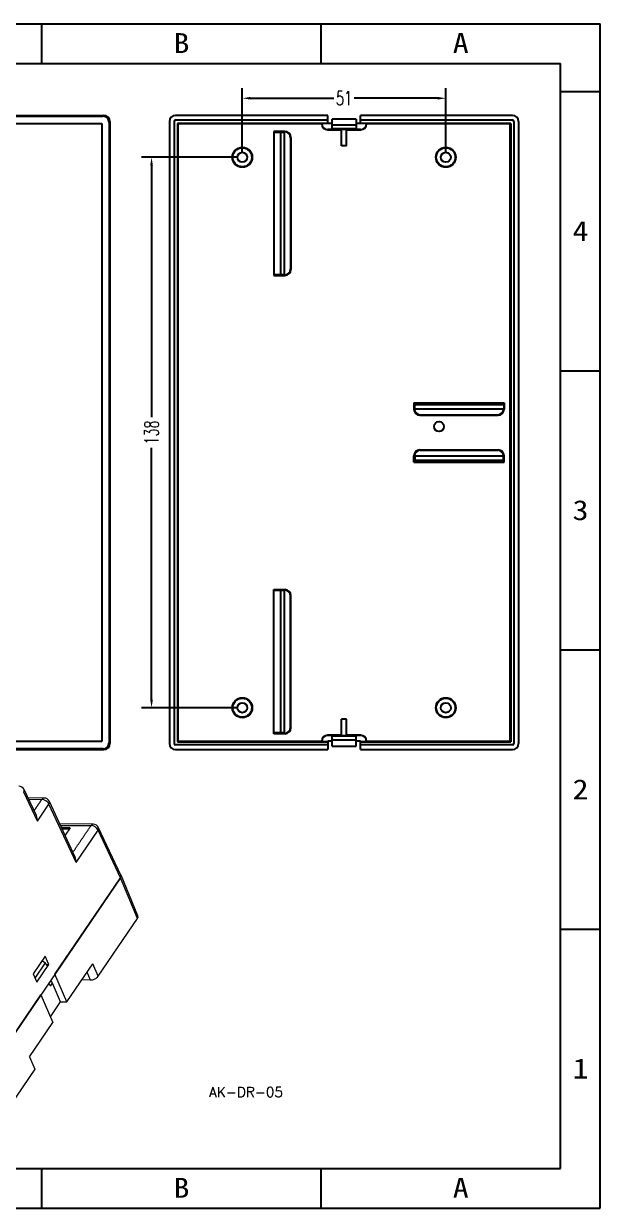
# Model space of a CAD drawing. Header units: millimetres. Extents: x -20216 to -19796, y 14357 to 14654.
# Drawn here: x -19940.4 to -19795.9, y 14357.2 to 14654.2 of the extents above; entities that cross this region are included whole.
import ezdxf
from ezdxf.enums import TextEntityAlignment as Align

# ---------------------------------------------------------------- set-up
doc = ezdxf.new("R2010")
doc.units = ezdxf.units.MM
doc.layers.add('10', color=7, linetype='Continuous', true_color=0xffffff)
for name, color, linetype in [('2', 7, 'Continuous'), ('3', 7, 'Continuous'), ('dim', 3, 'Continuous')]:
    doc.layers.add(name, color=color, linetype=linetype)
doc.styles.add('romans', font='romans.shx', dxfattribs={"width": 0.67, "bigfont": 'fangsong.shx'})
doc.styles.get("Standard").update_dxf_attribs({"font": 'txt', "bigfont": 'gbcbig.shx'})
doc.styles.add('TEXTSTYLE_0', font='txt', dxfattribs={"width": 0.8})
doc.dimstyles.new('MSTD', dxfattribs={"dimtxt": 3.5, "dimasz": 2, "dimexe": 2.5, "dimexo": 1.5, "dimgap": 1, "dimtad": 0, "dimdsep": 46, "dimtxsty": 'romans', "dimcen": 0, "dimclrd": 5, "dimclre": 5, "dimclrt": 3, "dimadec": 1, "dimazin": 0, "dimtfac": 0.5, "dimtmove": 0, "dimatfit": 3, "dimfxl": 1, "dimarcsym": 0})

# ---------------------------------------------------------------- blocks, each defined once
blk = doc.blocks.new('SUN_6HWZ35TKXU86YGHH1AY77V3D6FJ')
at = {"color": 7, "linetype": 'Continuous'}
for p, q in [((-420, 297), (0, 297)), ((-140, 287), (-140, 297)), ((-70, 287), (-70, 297)), ((0, 0), (0, 297)), ((-410, 287), (-10, 287)), ((-10, 10), (-10, 287)), ((-10, 280), (0, 280)), ((-10, 210), (0, 210)), ((-10, 140), (0, 140)), ((-10, 70), (0, 70)), ((-410, 10), (-10, 10)), ((-140, 0), (-140, 10)), ((-70, 0), (-70, 10)), ((-420, 0), (0, 0))]:
    blk.add_line(p, q, dxfattribs=at)
at = {"color": 2, "linetype": 'Continuous', "style": 'TEXTSTYLE_0'}
for s, width, p, p2 in [('B', 1.2, (-106.98, 289.63), (-102.98, 289.63)), ('A', 1.2, (-36.98, 289.63), (-32.98, 289.63)), ('4', 1.2, (-6.95, 242.54), (-2.95, 242.54)), ('3', 1.2, (-6.95, 172.54), (-2.95, 172.54)), ('2', 1.2, (-6.95, 102.54), (-2.95, 102.54)), ('1', 2.4, (-6.95, 32.54), (-2.95, 32.54)), ('B', 1.2, (-106.98, 2.63), (-102.98, 2.63)), ('A', 1.2, (-36.98, 2.63), (-32.98, 2.63))]:
    blk.add_text(s, height=5, dxfattribs=dict(at, width=width)).set_placement(p, p2, align=Align.FIT)
blk = doc.blocks.new('*D40')
at = {"layer": 'Defpoints', "color": 0, "transparency": 16777216}
for p in [(-19834.61, 14635.46), (-19885.61, 14620.65), (-19834.61, 14620.65)]:
    blk.add_point(p, dxfattribs=at)
at = {"layer": 'dim', "color": 5, "lineweight": -2, "transparency": 16777216}
for p, q in [((-19885.61, 14622.15), (-19885.61, 14637.96)), ((-19834.61, 14622.15), (-19834.61, 14637.96)), ((-19883.61, 14635.46), (-19862.67, 14635.46)), ((-19836.61, 14635.46), (-19857.55, 14635.46))]:
    blk.add_line(p, q, dxfattribs=at)
at = {"layer": 'dim', "color": 5, "transparency": 16777216}
for points in [[(-19883.61, 14635.79), (-19883.61, 14635.13), (-19885.61, 14635.46)], [(-19836.61, 14635.79), (-19836.61, 14635.13), (-19834.61, 14635.46)]]:
    blk.add_solid(points, dxfattribs=at)
at = {"layer": 'dim', "color": 3, "transparency": 16777216, "insert": (-19860.11, 14635.46), "char_height": 3.5, "attachment_point": 5, "style": 'romans'}
blk.add_mtext('51', dxfattribs=at)
blk = doc.blocks.new('*D41')
at = {"layer": 'Defpoints', "color": 0, "transparency": 16777216}
for p in [(-19885.61, 14620.65), (-19908.36, 14482.65), (-19885.61, 14482.65)]:
    blk.add_point(p, dxfattribs=at)
at = {"layer": 'dim', "color": 5, "lineweight": -2, "transparency": 16777216}
for p, q in [((-19887.11, 14620.65), (-19910.86, 14620.65)), ((-19908.36, 14618.65), (-19908.36, 14555.5)), ((-19908.36, 14484.65), (-19908.36, 14547.81)), ((-19887.11, 14482.65), (-19910.86, 14482.65))]:
    blk.add_line(p, q, dxfattribs=at)
at = {"layer": 'dim', "color": 5, "transparency": 16777216}
for points in [[(-19908.69, 14618.65), (-19908.03, 14618.65), (-19908.36, 14620.65)], [(-19908.69, 14484.65), (-19908.03, 14484.65), (-19908.36, 14482.65)]]:
    blk.add_solid(points, dxfattribs=at)
at = {"layer": 'dim', "color": 3, "transparency": 16777216, "insert": (-19908.36, 14551.65), "char_height": 3.5, "attachment_point": 5, "rotation": 90, "style": 'romans'}
blk.add_mtext('138', dxfattribs=at)

msp = doc.modelspace()

# ---------------------------------------------------------------- linework, layer by layer
at = {"layer": '10', "color": 7, "linetype": 'Continuous', "lineweight": 18}
for p, q in [((-19936.99, 14454.25), (-19940.412, 14461.498)), ((-19937.23, 14455.632), (-19940.302, 14462.138)), ((-19935.322, 14460.015), (-19939.316, 14460.046)), ((-19939.153, 14459.702), (-19935.853, 14459.676)), ((-19936.99, 14454.25), (-19934.088, 14458.516)), ((-19927.28, 14443.838), (-19934.088, 14458.516)), ((-19927.513, 14445.22), (-19933.973, 14459.146)), ((-19923.001, 14453.441), (-19931.357, 14453.506)), ((-19931.199, 14453.162), (-19923.531, 14453.102)), ((-19928.801, 14452.521), (-19930.909, 14452.537)), ((-19930.801, 14452.305), (-19928.958, 14452.291)), ((-19928.801, 14452.521), (-19930.049, 14450.686)), ((-19916.027, 14440.659), (-19921.657, 14452.581)), ((-19927.28, 14443.838), (-19921.767, 14451.941)), ((-19916.143, 14440.029), (-19921.767, 14451.941)), ((-19911.782, 14430.454), (-19916.019, 14440.641)), ((-19916.143, 14440.029), (-19952.543, 14386.525)), ((-19932.577, 14415.873), (-19916.143, 14440.029)), ((-19911.905, 14429.843), (-19916.143, 14440.029)), ((-19921.786, 14415.318), (-19911.905, 14429.843)), ((-19935.057, 14420.37), (-19938.072, 14415.937)), ((-19934.105, 14418.28), (-19935.057, 14420.37)), ((-19937.541, 14414.865), (-19934.956, 14418.665)), ((-19937.12, 14413.847), (-19934.105, 14418.28)), ((-19935.825, 14419.24), (-19934.956, 14418.665)), ((-19934.637, 14417.949), (-19934.956, 14418.665)), ((-19934.787, 14418.285), (-19934.105, 14418.28)), ((-19929.583, 14408.909), (-19923.117, 14418.414)), ((-19921.786, 14415.318), (-19923.117, 14418.414)), ((-19938.072, 14415.937), (-19937.12, 14413.847)), ((-19933.718, 14412.852), (-19934.08, 14413.663)), ((-19933.718, 14412.852), (-19933.233, 14413.564)), ((-19933.595, 14414.376), (-19933.246, 14413.564)), ((-19931.161, 14408.921), (-19933.233, 14413.564)), ((-19929.583, 14408.909), (-19932.577, 14415.873)), ((-19923.683, 14414.378), (-19925.851, 14414.395)), ((-19923.683, 14414.378), (-19924.527, 14416.341)), ((-19952.543, 14386.525), (-19936.109, 14410.681)), ((-19936.109, 14410.681), (-19933.116, 14403.717)), ((-19933.73, 14405.145), (-19931.161, 14408.921)), ((-19931.161, 14408.921), (-19929.583, 14408.909)), ((-19938.936, 14395.161), (-19933.116, 14403.717)), ((-19938.936, 14395.161), (-19937.605, 14392.066)), ((-19937.605, 14392.066), (-19948.133, 14376.592))]:
    msp.add_line(p, q, dxfattribs=at)
for points in [[(-19937.794, 14456.826), (-19937.755, 14456.883), (-19937.716, 14456.94), (-19937.678, 14456.997), (-19937.639, 14457.054), (-19937.6, 14457.111), (-19937.561, 14457.168), (-19937.522, 14457.225), (-19937.483, 14457.282), (-19937.445, 14457.339), (-19937.406, 14457.396), (-19937.367, 14457.453), (-19937.328, 14457.51), (-19937.289, 14457.567), (-19937.251, 14457.624), (-19937.212, 14457.681), (-19937.173, 14457.738), (-19937.134, 14457.795), (-19937.095, 14457.852), (-19937.056, 14457.909), (-19937.018, 14457.966), (-19936.979, 14458.023), (-19936.94, 14458.08), (-19936.901, 14458.137), (-19936.862, 14458.194), (-19936.824, 14458.251), (-19936.785, 14458.308), (-19936.746, 14458.365), (-19936.707, 14458.422), (-19936.668, 14458.479), (-19936.63, 14458.536), (-19936.591, 14458.593), (-19936.552, 14458.65), (-19936.513, 14458.707), (-19936.474, 14458.764), (-19936.435, 14458.821), (-19936.397, 14458.878), (-19936.358, 14458.935), (-19936.319, 14458.992), (-19936.28, 14459.049), (-19936.241, 14459.106), (-19936.203, 14459.163), (-19936.164, 14459.22), (-19936.125, 14459.277), (-19936.086, 14459.334), (-19936.047, 14459.391), (-19936.008, 14459.448), (-19935.97, 14459.505), (-19935.931, 14459.562), (-19935.892, 14459.619), (-19935.853, 14459.676)], [(-19928.074, 14446.429), (-19927.983, 14446.562), (-19927.892, 14446.696), (-19927.802, 14446.829), (-19927.711, 14446.963), (-19927.62, 14447.096), (-19927.529, 14447.229), (-19927.438, 14447.363), (-19927.347, 14447.496), (-19927.257, 14447.63), (-19927.166, 14447.763), (-19927.075, 14447.897), (-19926.984, 14448.03), (-19926.893, 14448.164), (-19926.802, 14448.297), (-19926.712, 14448.431), (-19926.621, 14448.564), (-19926.53, 14448.698), (-19926.439, 14448.831), (-19926.348, 14448.965), (-19926.257, 14449.098), (-19926.167, 14449.231), (-19926.076, 14449.365), (-19925.985, 14449.498), (-19925.894, 14449.632), (-19925.803, 14449.765), (-19925.712, 14449.899), (-19925.622, 14450.032), (-19925.531, 14450.166), (-19925.44, 14450.299), (-19925.349, 14450.433), (-19925.258, 14450.566), (-19925.167, 14450.7), (-19925.076, 14450.833), (-19924.986, 14450.966), (-19924.895, 14451.1), (-19924.804, 14451.233), (-19924.713, 14451.367), (-19924.622, 14451.5), (-19924.531, 14451.634), (-19924.441, 14451.767), (-19924.35, 14451.901), (-19924.259, 14452.034), (-19924.168, 14452.168), (-19924.077, 14452.301), (-19923.986, 14452.435), (-19923.896, 14452.568), (-19923.805, 14452.701), (-19923.714, 14452.835), (-19923.623, 14452.968), (-19923.532, 14453.102)]]:
    msp.add_lwpolyline(points, dxfattribs=at)
for centre, start in [((-19941.658, 14461.497), 25.2737), ((-19935.334, 14458.515), 24.88414), ((-19923.013, 14451.941), 25.2737)]:
    msp.add_arc(centre, 1.5, start, 89.55301, dxfattribs=at)
for centre, major_axis, ratio, start_param, end_param in [((-19941.658, 14461.497), (-1.356, -0.64), 0.5370289, 2.4207956, 3.1415989), ((-19935.334, 14458.515), (-1.24, 0.844), 0.6430281, 3.9554799, 5.5185017), ((-19935.334, 14458.515), (0.012, 1.5), 0.552128, 6.2831627, 6.9730408), ((-19935.334, 14458.515), (-1.361, -0.631), 0.5314782, 2.424428, 3.1416095), ((-19938.236, 14454.249), (-0.164, -2.092), 0.592588, 1.6173414, 2.3381513), ((-19923.013, 14451.941), (0.012, 1.5), 0.552128, 6.283171, 6.9731956), ((-19923.013, 14451.941), (-1.24, 0.844), 0.6430281, 3.9554799, 5.5175496), ((-19923.013, 14451.941), (-1.356, -0.64), 0.5370289, 2.4207956, 3.1415989), ((-19928.526, 14443.838), (-0.172, -2.1), 0.5900621, 1.6191576, 2.3363362), ((-19917.394, 14440.039), (-1.37, -0.612), 0.5306547, 2.4320603, 3.1528628), ((-19917.394, 14440.039), (-1.37, -0.612), 0.5306013, 2.4321918, 3.1280229), ((-19913.156, 14429.852), (-1.37, -0.612), 0.5306013, 2.4321918, 3.1280229), ((-19933.24, 14413.564), (-1.37, -0.611), 0.5307159, 4.709208, 4.8096945), ((-19923.037, 14415.328), (-1.37, -0.611), 0.5307159, 0.8614134, 2.4322098)]:
    msp.add_ellipse(centre, major_axis=major_axis, ratio=ratio, start_param=start_param, end_param=end_param, dxfattribs=at)
at = {"layer": '2', "color": 7, "linetype": 'Continuous'}
for p, q in [((-19958.447, 14631.154), (-19920.296, 14631.154)), ((-19943.435, 14630.954), (-19920.496, 14630.954)), ((-19920.496, 14630.954), (-19920.296, 14631.154)), ((-19864.212, 14631.154), (-19902.362, 14631.154)), ((-19864.212, 14629.115), (-19864.212, 14631.154)), ((-19863.086, 14627.615), (-19863.086, 14630.255)), ((-19857.086, 14630.255), (-19863.086, 14630.255)), ((-19857.086, 14630.255), (-19857.086, 14627.615)), ((-19856.012, 14629.115), (-19856.012, 14631.154)), ((-19817.861, 14631.154), (-19856.012, 14631.154)), ((-19943.235, 14629.154), (-19920.797, 14629.154)), ((-19920.797, 14629.154), (-19920.797, 14474.154)), ((-19918.797, 14629.654), (-19918.997, 14629.454)), ((-19918.997, 14629.454), (-19918.997, 14473.854)), ((-19918.797, 14629.654), (-19918.797, 14473.654)), ((-19903.862, 14629.654), (-19903.862, 14473.654)), ((-19902.692, 14629.654), (-19902.692, 14473.654)), ((-19864.212, 14629.984), (-19902.362, 14629.984)), ((-19901.875, 14629.167), (-19901.875, 14474.14)), ((-19901.754, 14629.046), (-19901.875, 14629.167)), ((-19864.212, 14629.167), (-19901.875, 14629.167)), ((-19901.754, 14629.046), (-19901.754, 14474.262)), ((-19865.712, 14629.046), (-19901.754, 14629.046)), ((-19863.086, 14629.123), (-19865.712, 14629.107)), ((-19864.212, 14627.554), (-19864.212, 14627.615)), ((-19863.086, 14627.615), (-19864.212, 14627.615)), ((-19864.212, 14627.554), (-19860.712, 14627.554)), ((-19863.086, 14628.755), (-19857.086, 14628.755)), ((-19857.086, 14627.755), (-19863.086, 14627.755)), ((-19860.712, 14623.554), (-19860.712, 14627.663)), ((-19859.512, 14627.663), (-19860.712, 14627.663)), ((-19859.512, 14623.554), (-19859.512, 14627.663)), ((-19859.512, 14627.554), (-19855.961, 14627.554)), ((-19854.461, 14629.107), (-19857.086, 14629.123)), ((-19855.961, 14627.615), (-19857.086, 14627.615)), ((-19817.862, 14629.984), (-19856.012, 14629.984)), ((-19818.348, 14629.167), (-19856.012, 14629.167)), ((-19855.961, 14627.615), (-19855.961, 14627.554)), ((-19818.47, 14629.046), (-19854.461, 14629.046)), ((-19818.47, 14629.046), (-19818.348, 14629.167)), ((-19818.47, 14474.262), (-19818.47, 14629.046)), ((-19818.348, 14629.167), (-19818.348, 14474.14)), ((-19817.532, 14629.654), (-19817.532, 14473.654)), ((-19816.362, 14629.654), (-19816.362, 14473.654)), ((-19877.723, 14627.159), (-19877.723, 14591.049)), ((-19874.916, 14627.159), (-19877.723, 14627.159)), ((-19875.021, 14627.054), (-19877.723, 14627.054)), ((-19877.723, 14626.949), (-19876.023, 14626.949)), ((-19876.023, 14626.949), (-19876.023, 14591.259)), ((-19876.023, 14626.949), (-19875.023, 14626.897)), ((-19875.023, 14591.311), (-19875.023, 14626.897)), ((-19875.021, 14627.054), (-19874.916, 14627.159)), ((-19873.523, 14625.556), (-19873.418, 14625.661)), ((-19873.523, 14625.556), (-19873.523, 14592.652)), ((-19873.418, 14625.661), (-19873.418, 14592.547)), ((-19859.512, 14623.554), (-19860.712, 14623.554)), ((-19873.523, 14592.652), (-19873.418, 14592.547)), ((-19877.723, 14591.259), (-19876.023, 14591.259)), ((-19877.723, 14591.154), (-19875.021, 14591.154)), ((-19877.723, 14591.049), (-19874.916, 14591.049)), ((-19876.023, 14591.259), (-19875.023, 14591.311)), ((-19875.021, 14591.154), (-19874.916, 14591.049)), ((-19842.605, 14559.115), (-19819.995, 14559.115)), ((-19842.605, 14559.115), (-19842.605, 14557.508)), ((-19842.5, 14559.115), (-19842.5, 14557.613)), ((-19842.395, 14559.115), (-19842.395, 14558.615)), ((-19820.1, 14559.115), (-19820.1, 14557.613)), ((-19819.995, 14559.115), (-19819.995, 14557.508)), ((-19842.5, 14557.613), (-19842.605, 14557.508)), ((-19820.1, 14558.615), (-19842.395, 14558.615)), ((-19842.343, 14557.615), (-19842.395, 14558.615)), ((-19842.343, 14557.615), (-19820.1, 14557.615)), ((-19841.002, 14556.115), (-19841.107, 14556.011)), ((-19841.107, 14556.011), (-19821.493, 14556.011)), ((-19841.002, 14556.115), (-19821.598, 14556.115)), ((-19821.598, 14556.115), (-19821.493, 14556.011)), ((-19820.1, 14557.613), (-19819.995, 14557.508)), ((-19841.107, 14547.297), (-19821.493, 14547.297)), ((-19841.002, 14547.192), (-19841.107, 14547.297)), ((-19841.002, 14547.192), (-19821.598, 14547.192)), ((-19821.598, 14547.192), (-19821.493, 14547.297)), ((-19842.5, 14545.694), (-19842.605, 14545.799)), ((-19842.605, 14544.192), (-19842.605, 14545.799)), ((-19842.605, 14544.192), (-19819.995, 14544.192)), ((-19842.5, 14544.192), (-19842.5, 14545.694)), ((-19842.343, 14545.692), (-19842.395, 14544.692)), ((-19842.395, 14544.692), (-19820.205, 14544.692)), ((-19842.395, 14544.192), (-19842.395, 14544.692)), ((-19820.257, 14545.692), (-19842.343, 14545.692)), ((-19820.257, 14545.692), (-19820.205, 14544.692)), ((-19820.205, 14544.192), (-19820.205, 14544.692)), ((-19820.1, 14545.694), (-19819.995, 14545.799)), ((-19820.1, 14544.192), (-19820.1, 14545.694)), ((-19819.995, 14544.192), (-19819.995, 14545.799)), ((-19877.723, 14512.259), (-19874.916, 14512.259)), ((-19877.723, 14476.149), (-19877.723, 14512.259)), ((-19877.723, 14512.154), (-19875.021, 14512.154)), ((-19876.023, 14512.049), (-19877.723, 14512.049)), ((-19875.023, 14511.997), (-19876.023, 14512.049)), ((-19876.023, 14512.049), (-19876.023, 14476.359)), ((-19875.023, 14476.411), (-19875.023, 14511.997)), ((-19875.021, 14512.154), (-19874.916, 14512.259)), ((-19873.523, 14510.656), (-19873.418, 14510.761)), ((-19873.523, 14477.752), (-19873.523, 14510.656)), ((-19873.418, 14477.647), (-19873.418, 14510.761)), ((-19859.512, 14479.754), (-19860.712, 14479.754)), ((-19860.712, 14475.644), (-19860.712, 14479.754)), ((-19859.512, 14475.644), (-19859.512, 14479.754)), ((-19876.023, 14476.359), (-19877.723, 14476.359)), ((-19875.021, 14476.254), (-19877.723, 14476.254)), ((-19874.916, 14476.149), (-19877.723, 14476.149)), ((-19875.023, 14476.411), (-19876.023, 14476.359)), ((-19875.021, 14476.254), (-19874.916, 14476.149)), ((-19873.523, 14477.752), (-19873.418, 14477.647)), ((-19920.797, 14474.154), (-19943.235, 14474.154)), ((-19918.997, 14473.854), (-19918.797, 14473.654)), ((-19864.212, 14473.324), (-19902.362, 14473.324)), ((-19901.754, 14474.262), (-19901.875, 14474.14)), ((-19901.875, 14474.14), (-19864.212, 14474.14)), ((-19901.754, 14474.262), (-19865.712, 14474.262)), ((-19865.712, 14474.2), (-19864.212, 14474.2)), ((-19860.712, 14475.754), (-19864.212, 14475.754)), ((-19864.212, 14475.692), (-19864.212, 14475.754)), ((-19863.086, 14475.692), (-19864.212, 14475.692)), ((-19863.086, 14474.285), (-19864.212, 14474.285)), ((-19864.212, 14474.285), (-19864.212, 14472.154)), ((-19863.086, 14473.052), (-19863.086, 14475.692)), ((-19857.086, 14475.552), (-19863.086, 14475.552)), ((-19857.086, 14474.552), (-19863.086, 14474.552)), ((-19863.086, 14473.052), (-19857.086, 14473.052)), ((-19859.512, 14475.644), (-19860.712, 14475.644)), ((-19855.961, 14475.754), (-19859.512, 14475.754)), ((-19855.961, 14475.692), (-19857.086, 14475.692)), ((-19857.086, 14473.052), (-19857.086, 14475.692)), ((-19856.012, 14474.285), (-19857.086, 14474.285)), ((-19856.012, 14472.154), (-19856.012, 14474.285)), ((-19856.012, 14474.2), (-19854.461, 14474.2)), ((-19856.012, 14474.14), (-19818.348, 14474.14)), ((-19817.862, 14473.324), (-19856.012, 14473.324)), ((-19855.961, 14475.754), (-19855.961, 14475.692)), ((-19854.461, 14474.262), (-19818.47, 14474.262)), ((-19818.47, 14474.262), (-19818.348, 14474.14)), ((-19920.296, 14472.154), (-19958.447, 14472.154)), ((-19920.496, 14472.354), (-19943.435, 14472.354)), ((-19920.296, 14472.154), (-19920.496, 14472.354)), ((-19902.362, 14472.154), (-19864.212, 14472.154)), ((-19856.012, 14472.154), (-19817.861, 14472.154))]:
    msp.add_line(p, q, dxfattribs=at)
for centre, radius in [((-19885.612, 14620.654), 2.5), ((-19885.612, 14620.654), 2.39), ((-19885.612, 14620.654), 1.25), ((-19834.612, 14620.654), 2.5), ((-19834.612, 14620.654), 2.39), ((-19834.612, 14620.654), 1.25), ((-19836.312, 14553.154), 1.25), ((-19885.612, 14482.654), 2.5), ((-19885.612, 14482.654), 2.39), ((-19834.612, 14482.654), 2.5), ((-19834.612, 14482.654), 2.39), ((-19885.612, 14482.654), 1.25), ((-19834.612, 14482.654), 1.25)]:
    msp.add_circle(centre, radius, dxfattribs=at)
for centre, radius, start, end in [((-19902.362, 14629.654), 0.33, 90, 180), ((-19864.212, 14629.115), 1.5, 180.30416, 269.99871), ((-19864.212, 14629.054), 1.5, 180.30416, 269.99871), ((-19855.961, 14629.115), 1.5, 270.00129, 359.69584), ((-19855.961, 14629.054), 1.5, 270.00129, 359.69584), ((-19817.862, 14629.654), 0.33, 0, 90), ((-19902.362, 14473.654), 0.33, 180, 270), ((-19864.212, 14474.254), 1.5, 90, 179.69713), ((-19864.212, 14474.192), 1.5, 90, 179.69713), ((-19855.961, 14474.254), 1.5, 0.30287, 90), ((-19855.961, 14474.192), 1.5, 0.30287, 90), ((-19817.862, 14473.654), 0.33, 270, 0)]:
    msp.add_arc(centre, radius, start, end, dxfattribs=at)
for centre, major_axis, ratio, start_param, end_param in [((-19920.497, 14629.454), (1.061, 1.061), 0.9997634, -0.7852798, 0.7852798), ((-19920.297, 14629.654), (-1.061, -1.061), 0.9997634, 8.6394981, 10.2100578), ((-19902.361, 14629.654), (1.061, -1.061), 0.9997634, 2.3563128, 3.9268725), ((-19817.862, 14629.654), (1.061, 1.061), 0.9997634, -0.7852798, 0.7852798), ((-19875.025, 14625.552), (1.064, 1.064), 0.9972647, -0.7840286, 0.7840286), ((-19874.92, 14625.657), (1.064, 1.064), 0.9972647, -0.7840286, 0.7840286), ((-19875.025, 14592.656), (1.064, -1.064), 0.9972647, -0.7840286, 0.7840286), ((-19874.92, 14592.551), (-1.064, 1.064), 0.9972647, -3.9256213, -2.357564), ((-19841.103, 14557.513), (1.064, 1.064), 0.9972647, -3.9256213, -2.357564), ((-19840.998, 14557.617), (-1.064, -1.064), 0.9972647, -0.7840286, 0.7840286), ((-19821.602, 14557.617), (1.064, -1.064), 0.9972647, -0.7840286, 0.7840286), ((-19821.497, 14557.513), (1.064, -1.064), 0.9972647, -0.7840286, 0.7840286), ((-19841.103, 14545.795), (-1.064, 1.064), 0.9972647, -0.7840286, 0.7840286), ((-19840.998, 14545.69), (-1.064, 1.064), 0.9972647, -0.7840286, 0.7840286), ((-19821.602, 14545.69), (1.064, 1.064), 0.9972647, -0.7840286, 0.7840286), ((-19821.497, 14545.795), (1.064, 1.064), 0.9972647, -0.7840286, 0.7840286), ((-19875.025, 14510.652), (1.064, 1.064), 0.9972647, -0.7840286, 0.7840286), ((-19874.92, 14510.757), (1.064, 1.064), 0.9972647, -0.7840286, 0.7840286), ((-19875.025, 14477.756), (1.064, -1.064), 0.9972647, -0.7840286, 0.7840286), ((-19874.92, 14477.651), (-1.064, 1.064), 0.9972647, -3.9256213, -2.357564), ((-19920.497, 14473.854), (-1.061, 1.061), 0.9997634, -3.9268725, -2.3563128), ((-19920.297, 14473.654), (-1.061, 1.061), 0.9997634, 2.3563128, 3.9268725), ((-19902.361, 14473.654), (1.061, 1.061), 0.9997634, -3.9268725, -2.3563128), ((-19817.862, 14473.654), (-1.061, 1.061), 0.9997634, -3.9268725, -2.3563128)]:
    msp.add_ellipse(centre, major_axis=major_axis, ratio=ratio, start_param=start_param, end_param=end_param, dxfattribs=at)
at = {"layer": '3', "color": 7, "linetype": 'Continuous'}
for p, q in [((-20004.797, 14631.154), (-19920.297, 14631.154)), ((-19918.797, 14629.654), (-19918.797, 14623.654)), ((-19918.797, 14479.654), (-19918.797, 14473.654)), ((-20004.797, 14472.154), (-19920.297, 14472.154))]:
    msp.add_line(p, q, dxfattribs=at)
for centre, major_axis, start_param, end_param in [((-19920.297, 14629.654), (1.342, 0.671), 5.8196443, 7.3902883), ((-19920.297, 14473.654), (1.342, -0.671), -1.107103, 0.463541)]:
    msp.add_ellipse(centre, major_axis=major_axis, ratio=0.9998096, start_param=start_param, end_param=end_param, dxfattribs=at)

# ---------------------------------------------------------------- block references
at = {"layer": 'dim'}
msp.add_blockref('SUN_6HWZ35TKXU86YGHH1AY77V3D6FJ', (-19795.882, 14357.153), dxfattribs=at)

# ---------------------------------------------------------------- texts
at = {"insert": (-19893.971, 14387.557), "char_height": 2.5, "attachment_point": 1}
msp.add_mtext_dynamic_manual_height_columns('AK-DR-05', width=88.08933, gutter_width=12.5, heights=[0], dxfattribs=at)

# ---------------------------------------------------------------- dimensions: what is measured, and where the dimension line sits
at = {"layer": 'dim'}
dim = msp.add_linear_dim(base=(-19834.612, 14635.458), p1=(-19885.612, 14620.654), p2=(-19834.612, 14620.654), dimstyle='MSTD', dxfattribs=at)
dim.commit()
dim.dimension.update_dxf_attribs({"geometry": '*D40', "text_midpoint": (-19860.112, 14635.458)})
dim = msp.add_linear_dim(base=(-19908.361, 14482.654), p1=(-19885.612, 14620.654), p2=(-19885.612, 14482.654), angle=90, dimstyle='MSTD', dxfattribs=at)
dim.commit()
dim.dimension.update_dxf_attribs({"geometry": '*D41', "text_midpoint": (-19908.361, 14551.654)})

doc.saveas('drawing.dxf')
